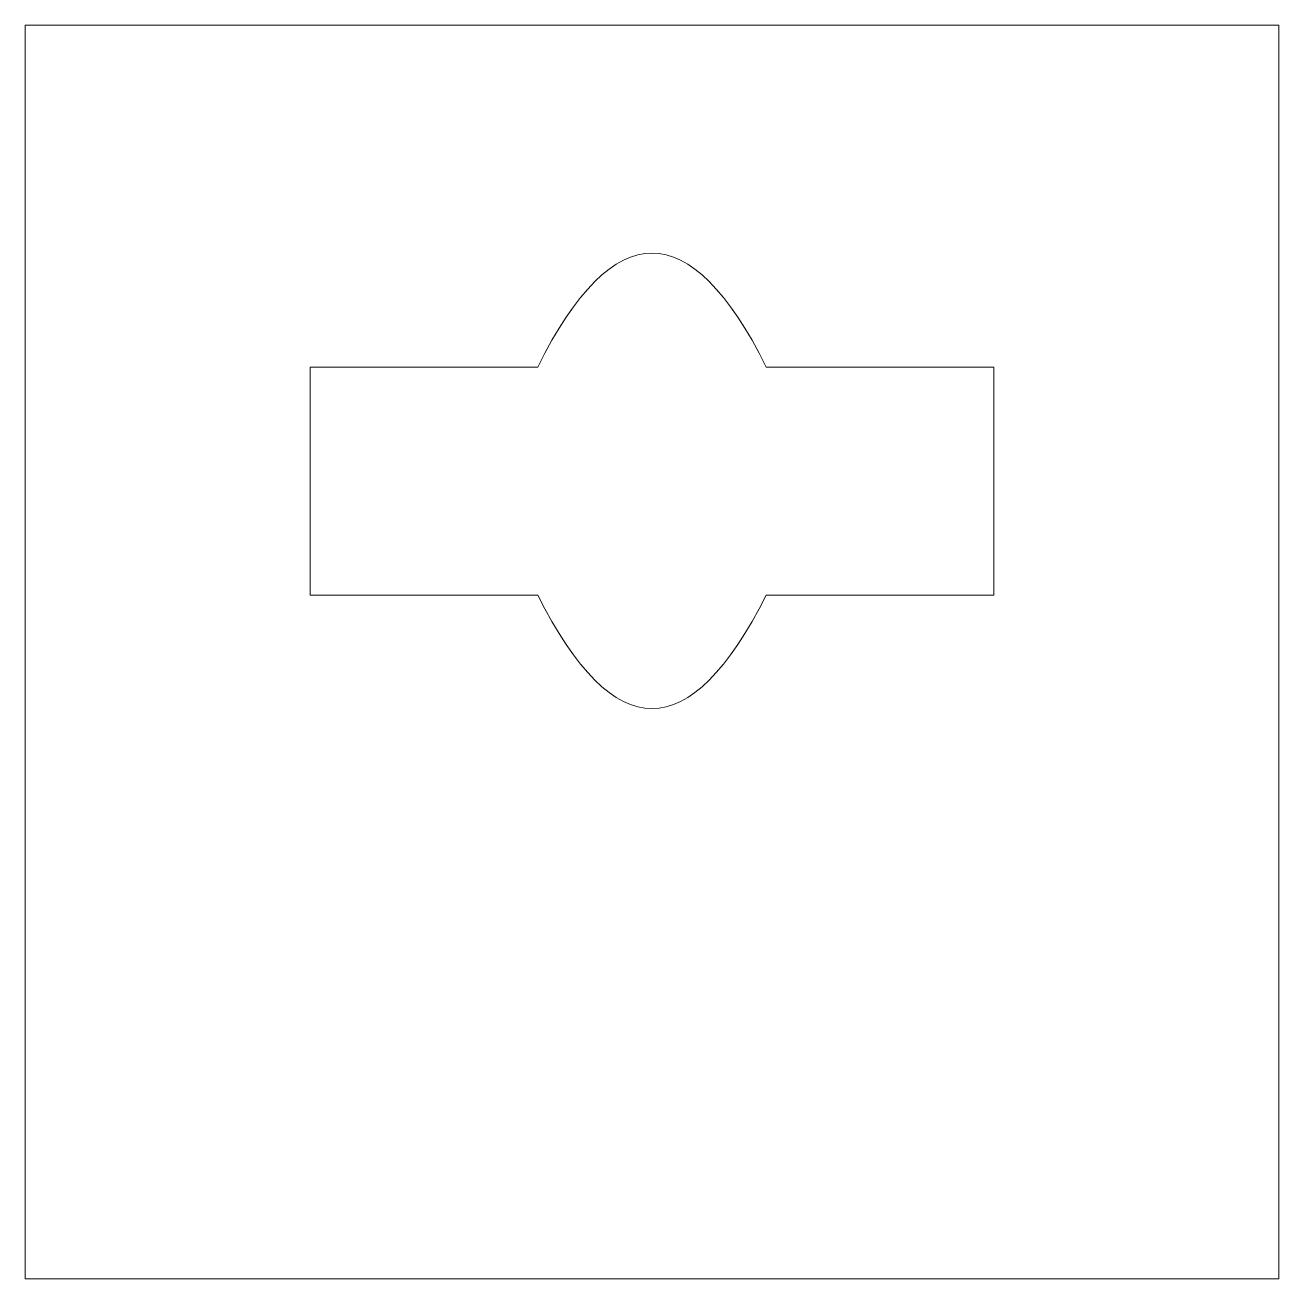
# Model space of a CAD drawing. Header units: inches. Extents: x 0 to 5.5, y 0 to 5.5.
import ezdxf

# ---------------------------------------------------------------- set-up
doc = ezdxf.new("R2010")
doc.units = ezdxf.units.IN
doc.header["$MEASUREMENT"] = 0

msp = doc.modelspace()

# ---------------------------------------------------------------- linework, layer by layer
at = {"color": 7, "linetype": 'Continuous', "lineweight": 15}
for p, q in [((5.5, 5.5), (0, 5.5)), ((0, 5.5), (0, 0)), ((5.5, 0), (5.5, 5.5)), ((2.2486, 4), (1.25, 4)), ((1.25, 4), (1.25, 3)), ((4.25, 4), (3.2514, 4)), ((4.25, 3), (4.25, 4)), ((1.25, 3), (2.2486, 3)), ((3.2514, 3), (4.25, 3)), ((0, 0), (5.5, 0))]:
    msp.add_line(p, q, dxfattribs=at)
for points in [[(3.2514, 4), (2.9171, 4.6667), (2.5829, 4.6667), (2.2486, 4)], [(2.2486, 3), (2.5829, 2.3364), (2.9171, 2.3364), (3.2514, 3)]]:
    msp.add_open_spline(points, degree=3, dxfattribs=at)

doc.saveas('drawing.dxf')
